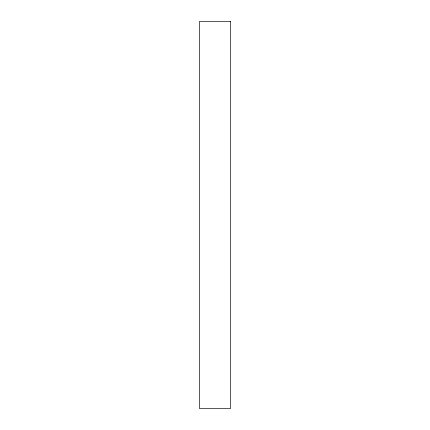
<?xml version="1.0" encoding="UTF-8"?>
<svg xmlns="http://www.w3.org/2000/svg" width="430" height="430" viewBox="0 0 430 430"><rect width="100%" height="100%" fill="white"/><g stroke="black" fill="none" stroke-linecap="round" stroke-linejoin="round"><path stroke-width="0.64" d="M230.566 21.5L199.434 21.5L199.434 408.5L230.566 408.5L230.566 21.5"/></g></svg>
